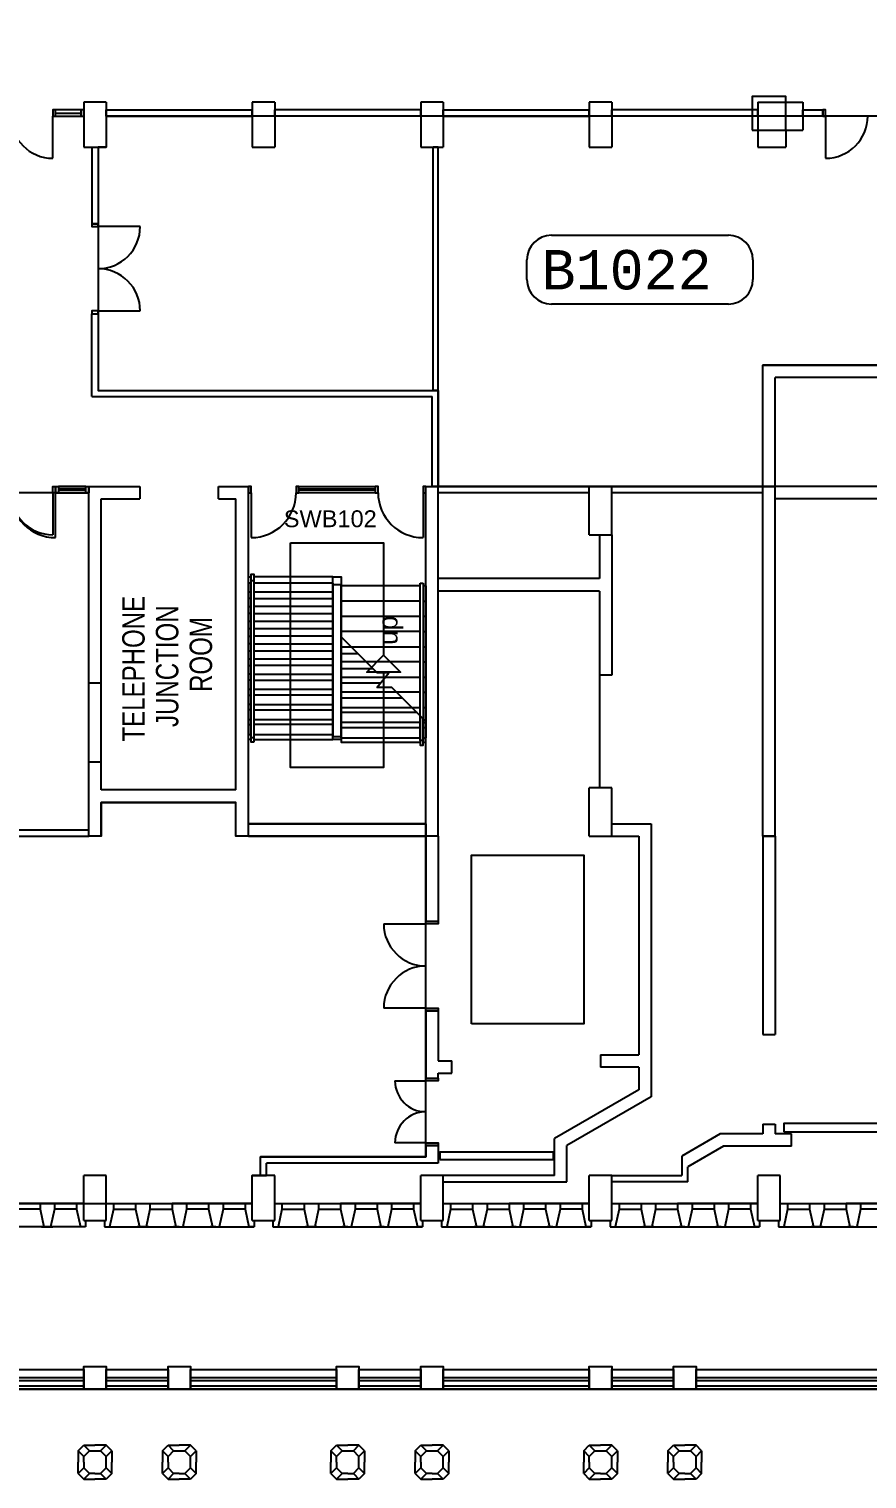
# Model space of a CAD drawing. Header units: millimetres. Extents: x -12337 to 132498, y -9485 to 82319.
# Drawn here: x 48553 to 63472, y 869 to 26669 of the extents above; entities that cross this region are included whole.
import ezdxf

# ---------------------------------------------------------------- set-up
doc = ezdxf.new("R2010")
doc.units = ezdxf.units.MM
for name, color, linetype in [('Basement 1 - Doors Windows and Openings', 7, 'Continuous'), ('Basement 1 - General', 7, 'Continuous'), ('Basement 1 - Spaces and Zones', 7, 'Continuous'), ('Basement 1 - Stairs', 7, 'Continuous'), ('Basement 1 - Structural Members', 7, 'Continuous'), ('Basement 1 - Walls', 7, 'Continuous'), ('Basement 2 - Doors Windows and Openings', 7, 'Continuous'), ('Basement 2 - General', 7, 'Continuous'), ('Basement 2 - Spaces and Zones', 7, 'Continuous'), ('Basement 2 - Stairs', 7, 'Continuous'), ('Basement 2 - Structural Members', 7, 'Continuous')]:
    doc.layers.add(name, color=color, linetype=linetype)
doc.styles.add('arial', font='arial.ttf')
doc.styles.add('monotxt', font='monotxt.shx')
doc.styles.add('Text_Style_2', font='Freehand', dxfattribs={"width": 0.8})

msp = doc.modelspace()

# ---------------------------------------------------------------- linework, layer by layer
at = {"layer": 'Basement 1 - Doors Windows and Openings', "color": 1, "linetype": 'Continuous', "lineweight": -3}
for p, q in [((48978, 24369, 2700), (48978, 25119, 2700)), ((49028, 25174, 2700), (49478, 25174, 2700)), ((49478, 25229, 2700), (49478, 25119, 2700)), ((62734, 25119, 2700), (62734, 24369, 2700)), ((50533, 23154, 2700), (49783, 23154, 2700)), ((49783, 21654, 2700), (50533, 21654, 2700)), ((48978, 18419, 2700), (48978, 17669, 2700)), ((54868, 10747, 2700), (55618, 10747, 2700)), ((55618, 9247, 2700), (54868, 9247, 2700)), ((55068, 7953, 2700), (55618, 7953, 2700)), ((55618, 6853, 2700), (55068, 6853, 2700))]:
    msp.add_line(p, q, dxfattribs=at)
at = {"layer": 'Basement 1 - Doors Windows and Openings', "color": 1, "linetype": 'Continuous'}
for p, q in [((49528, 5769, 2700), (48228, 5769, 2700)), ((48750, 5769, 2700), (48750, 5669, 2700)), ((49007, 5769, 2700), (48750, 5769, 2700)), ((49007, 5769, 2700), (49007, 5669, 2700)), ((49400, 5769, 2700), (49400, 5669, 2700)), ((49528, 5769, 2700), (49400, 5769, 2700)), ((49928, 5769, 2700), (50057, 5769, 2700)), ((49928, 5769, 2700), (51228, 5769, 2700)), ((50057, 5769, 2700), (50057, 5669, 2700)), ((50450, 5769, 2700), (50450, 5669, 2700)), ((50450, 5769, 2700), (50707, 5769, 2700)), ((50707, 5769, 2700), (50707, 5669, 2700)), ((51100, 5769, 2700), (51100, 5669, 2700)), ((51100, 5769, 2700), (51357, 5769, 2700)), ((51100, 5769, 2700), (51100, 5669, 2700)), ((51357, 5769, 2700), (51100, 5769, 2700)), ((51228, 5769, 2700), (52528, 5769, 2700)), ((52528, 5769, 2700), (51228, 5769, 2700)), ((51357, 5769, 2700), (51357, 5669, 2700)), ((51357, 5769, 2700), (51357, 5669, 2700)), ((52007, 5769, 2700), (51750, 5769, 2700)), ((51750, 5769, 2700), (51750, 5669, 2700)), ((52007, 5769, 2700), (52007, 5669, 2700)), ((52528, 5769, 2700), (52400, 5769, 2700)), ((52400, 5769, 2700), (52400, 5669, 2700)), ((52928, 5769, 2700), (54228, 5769, 2700)), ((52928, 5769, 2700), (53057, 5769, 2700)), ((53057, 5769, 2700), (53057, 5669, 2700)), ((53450, 5769, 2700), (53707, 5769, 2700)), ((53450, 5769, 2700), (53450, 5669, 2700)), ((53707, 5769, 2700), (53707, 5669, 2700)), ((54100, 5769, 2700), (54100, 5669, 2700)), ((54357, 5769, 2700), (54100, 5769, 2700)), ((54100, 5769, 2700), (54100, 5669, 2700)), ((54100, 5769, 2700), (54357, 5769, 2700)), ((54228, 5769, 2700), (55528, 5769, 2700)), ((55528, 5769, 2700), (54228, 5769, 2700)), ((54357, 5769, 2700), (54357, 5669, 2700)), ((54357, 5769, 2700), (54357, 5669, 2700)), ((55007, 5769, 2700), (54750, 5769, 2700)), ((54750, 5769, 2700), (54750, 5669, 2700)), ((55007, 5769, 2700), (55007, 5669, 2700)), ((55400, 5769, 2700), (55400, 5669, 2700)), ((55528, 5769, 2700), (55400, 5769, 2700)), ((55928, 5769, 2700), (57228, 5769, 2700)), ((55928, 5769, 2700), (56057, 5769, 2700)), ((56057, 5769, 2700), (56057, 5669, 2700)), ((56450, 5769, 2700), (56450, 5669, 2700)), ((56450, 5769, 2700), (56707, 5769, 2700)), ((56707, 5769, 2700), (56707, 5669, 2700)), ((57100, 5769, 2700), (57100, 5669, 2700)), ((57357, 5769, 2700), (57100, 5769, 2700)), ((57100, 5769, 2700), (57100, 5669, 2700)), ((57100, 5769, 2700), (57357, 5769, 2700)), ((57228, 5769, 2700), (58528, 5769, 2700)), ((58528, 5769, 2700), (57228, 5769, 2700)), ((57357, 5769, 2700), (57357, 5669, 2700)), ((57357, 5769, 2700), (57357, 5669, 2700)), ((57750, 5769, 2700), (57750, 5669, 2700)), ((58007, 5769, 2700), (57750, 5769, 2700)), ((58007, 5769, 2700), (58007, 5669, 2700)), ((58528, 5769, 2700), (58400, 5769, 2700)), ((58400, 5769, 2700), (58400, 5669, 2700)), ((58928, 5769, 2700), (60228, 5769, 2700)), ((58928, 5769, 2700), (59057, 5769, 2700)), ((59057, 5769, 2700), (59057, 5669, 2700)), ((59450, 5769, 2700), (59450, 5669, 2700)), ((59450, 5769, 2700), (59707, 5769, 2700)), ((59707, 5769, 2700), (59707, 5669, 2700)), ((60100, 5769, 2700), (60357, 5769, 2700)), ((60100, 5769, 2700), (60100, 5669, 2700)), ((60100, 5769, 2700), (60100, 5669, 2700)), ((60357, 5769, 2700), (60100, 5769, 2700)), ((60228, 5769, 2700), (61528, 5769, 2700)), ((61528, 5769, 2700), (60228, 5769, 2700)), ((60357, 5769, 2700), (60357, 5669, 2700)), ((60357, 5769, 2700), (60357, 5669, 2700)), ((60750, 5769, 2700), (60750, 5669, 2700)), ((61007, 5769, 2700), (60750, 5769, 2700)), ((61007, 5769, 2700), (61007, 5669, 2700)), ((61528, 5769, 2700), (61400, 5769, 2700)), ((61400, 5769, 2700), (61400, 5669, 2700)), ((61928, 5769, 2700), (63228, 5769, 2700)), ((61928, 5769, 2700), (62057, 5769, 2700)), ((62057, 5769, 2700), (62057, 5669, 2700)), ((62450, 5769, 2700), (62450, 5669, 2700)), ((62450, 5769, 2700), (62707, 5769, 2700)), ((62707, 5769, 2700), (62707, 5669, 2700)), ((63100, 5769, 2700), (63100, 5669, 2700)), ((63100, 5769, 2700), (63357, 5769, 2700)), ((63100, 5769, 2700), (63100, 5669, 2700)), ((63357, 5769, 2700), (63100, 5769, 2700)), ((64528, 5769, 2700), (63228, 5769, 2700)), ((63228, 5769, 2700), (64528, 5769, 2700)), ((63357, 5769, 2700), (63357, 5669, 2700)), ((63357, 5769, 2700), (63357, 5669, 2700)), ((48750, 5669, 2700), (48357, 5669, 2700)), ((48750, 5669, 2700), (48818, 5359, 2700)), ((49007, 5669, 2700), (48939, 5359, 2700)), ((49400, 5669, 2700), (49007, 5669, 2700)), ((49400, 5669, 2700), (49468, 5359, 2700)), ((49560, 5469, 2700), (49560, 5359, 2700)), ((49897, 5469, 2700), (49897, 5359, 2700)), ((50057, 5669, 2700), (49989, 5359, 2700)), ((50057, 5669, 2700), (50450, 5669, 2700)), ((50450, 5669, 2700), (50518, 5359, 2700)), ((50707, 5669, 2700), (50639, 5359, 2700)), ((50707, 5669, 2700), (51100, 5669, 2700)), ((51100, 5669, 2700), (51168, 5359, 2700)), ((51100, 5669, 2700), (51168, 5359, 2700)), ((51357, 5669, 2700), (51289, 5359, 2700)), ((51357, 5669, 2700), (51289, 5359, 2700)), ((51750, 5669, 2700), (51357, 5669, 2700)), ((51750, 5669, 2700), (51818, 5359, 2700)), ((52007, 5669, 2700), (51939, 5359, 2700)), ((52400, 5669, 2700), (52007, 5669, 2700)), ((52400, 5669, 2700), (52468, 5359, 2700)), ((52560, 5469, 2700), (52560, 5359, 2700)), ((52897, 5469, 2700), (52897, 5359, 2700)), ((53057, 5669, 2700), (52989, 5359, 2700)), ((53057, 5669, 2700), (53450, 5669, 2700)), ((53450, 5669, 2700), (53518, 5359, 2700)), ((53707, 5669, 2700), (53639, 5359, 2700)), ((53707, 5669, 2700), (54100, 5669, 2700)), ((54100, 5669, 2700), (54168, 5359, 2700)), ((54100, 5669, 2700), (54168, 5359, 2700)), ((54357, 5669, 2700), (54289, 5359, 2700)), ((54357, 5669, 2700), (54289, 5359, 2700)), ((54750, 5669, 2700), (54357, 5669, 2700)), ((54750, 5669, 2700), (54818, 5359, 2700)), ((55007, 5669, 2700), (54939, 5359, 2700)), ((55400, 5669, 2700), (55007, 5669, 2700)), ((55400, 5669, 2700), (55468, 5359, 2700)), ((55560, 5469, 2700), (55560, 5359, 2700)), ((55897, 5469, 2700), (55897, 5359, 2700)), ((56057, 5669, 2700), (55989, 5359, 2700)), ((56057, 5669, 2700), (56450, 5669, 2700)), ((56450, 5669, 2700), (56518, 5359, 2700)), ((56707, 5669, 2700), (56639, 5359, 2700)), ((56707, 5669, 2700), (57100, 5669, 2700)), ((57100, 5669, 2700), (57168, 5359, 2700)), ((57100, 5669, 2700), (57168, 5359, 2700)), ((57357, 5669, 2700), (57289, 5359, 2700)), ((57357, 5669, 2700), (57289, 5359, 2700)), ((57750, 5669, 2700), (57357, 5669, 2700)), ((57750, 5669, 2700), (57818, 5359, 2700)), ((58007, 5669, 2700), (57939, 5359, 2700)), ((58400, 5669, 2700), (58007, 5669, 2700)), ((58400, 5669, 2700), (58468, 5359, 2700)), ((58560, 5469, 2700), (58560, 5359, 2700)), ((58897, 5469, 2700), (58897, 5359, 2700)), ((59057, 5669, 2700), (58989, 5359, 2700)), ((59057, 5669, 2700), (59450, 5669, 2700)), ((59450, 5669, 2700), (59518, 5359, 2700)), ((59707, 5669, 2700), (59639, 5359, 2700)), ((59707, 5669, 2700), (60100, 5669, 2700)), ((60100, 5669, 2700), (60168, 5359, 2700)), ((60100, 5669, 2700), (60168, 5359, 2700)), ((60357, 5669, 2700), (60289, 5359, 2700)), ((60357, 5669, 2700), (60289, 5359, 2700)), ((60750, 5669, 2700), (60357, 5669, 2700)), ((60750, 5669, 2700), (60818, 5359, 2700)), ((61007, 5669, 2700), (60939, 5359, 2700)), ((61400, 5669, 2700), (61007, 5669, 2700)), ((61400, 5669, 2700), (61468, 5359, 2700)), ((61560, 5469, 2700), (61560, 5359, 2700)), ((61897, 5469, 2700), (61897, 5359, 2700)), ((62057, 5669, 2700), (61989, 5359, 2700)), ((62057, 5669, 2700), (62450, 5669, 2700)), ((62450, 5669, 2700), (62518, 5359, 2700)), ((62707, 5669, 2700), (62639, 5359, 2700)), ((62707, 5669, 2700), (63100, 5669, 2700)), ((63100, 5669, 2700), (63168, 5359, 2700)), ((63100, 5669, 2700), (63168, 5359, 2700)), ((63357, 5669, 2700), (63289, 5359, 2700)), ((63357, 5669, 2700), (63289, 5359, 2700)), ((63750, 5669, 2700), (63357, 5669, 2700)), ((49468, 5359, 2700), (46897, 5359, 2700)), ((48778, 5359, 2700), (48978, 5359, 2700)), ((48878, 5359, 2700), (48778, 5359, 2700)), ((49560, 5359, 2700), (49460, 5359, 2700)), ((49897, 5359, 2700), (49997, 5359, 2700)), ((49989, 5359, 2700), (52560, 5359, 2700)), ((50678, 5359, 2700), (50478, 5359, 2700)), ((50578, 5359, 2700), (50678, 5359, 2700)), ((51228, 5359, 2700), (51128, 5359, 2700)), ((51228, 5359, 2700), (51128, 5359, 2700)), ((51228, 5359, 2700), (51328, 5359, 2700)), ((51228, 5359, 2700), (51328, 5359, 2700)), ((51878, 5359, 2700), (51778, 5359, 2700)), ((51778, 5359, 2700), (51978, 5359, 2700)), ((52560, 5359, 2700), (52460, 5359, 2700)), ((52897, 5359, 2700), (52997, 5359, 2700)), ((52989, 5359, 2700), (55560, 5359, 2700)), ((53678, 5359, 2700), (53478, 5359, 2700)), ((53578, 5359, 2700), (53678, 5359, 2700)), ((54228, 5359, 2700), (54128, 5359, 2700)), ((54228, 5359, 2700), (54128, 5359, 2700)), ((54228, 5359, 2700), (54328, 5359, 2700)), ((54228, 5359, 2700), (54328, 5359, 2700)), ((54878, 5359, 2700), (54778, 5359, 2700)), ((54778, 5359, 2700), (54978, 5359, 2700)), ((55560, 5359, 2700), (55460, 5359, 2700)), ((55897, 5359, 2700), (55997, 5359, 2700)), ((55989, 5359, 2700), (58560, 5359, 2700)), ((56678, 5359, 2700), (56478, 5359, 2700)), ((56578, 5359, 2700), (56678, 5359, 2700)), ((57228, 5359, 2700), (57128, 5359, 2700)), ((57228, 5359, 2700), (57128, 5359, 2700)), ((57228, 5359, 2700), (57328, 5359, 2700)), ((57228, 5359, 2700), (57328, 5359, 2700)), ((57778, 5359, 2700), (57978, 5359, 2700)), ((57878, 5359, 2700), (57778, 5359, 2700)), ((58560, 5359, 2700), (58460, 5359, 2700)), ((58897, 5359, 2700), (58997, 5359, 2700)), ((58989, 5359, 2700), (61560, 5359, 2700)), ((59678, 5359, 2700), (59478, 5359, 2700)), ((59578, 5359, 2700), (59678, 5359, 2700)), ((60228, 5359, 2700), (60128, 5359, 2700)), ((60228, 5359, 2700), (60128, 5359, 2700)), ((60228, 5359, 2700), (60328, 5359, 2700)), ((60228, 5359, 2700), (60328, 5359, 2700)), ((60878, 5359, 2700), (60778, 5359, 2700)), ((60778, 5359, 2700), (60978, 5359, 2700)), ((61560, 5359, 2700), (61460, 5359, 2700)), ((61897, 5359, 2700), (61997, 5359, 2700)), ((61989, 5359, 2700), (64560, 5359, 2700)), ((62678, 5359, 2700), (62478, 5359, 2700)), ((62578, 5359, 2700), (62678, 5359, 2700)), ((63228, 5359, 2700), (63128, 5359, 2700)), ((63228, 5359, 2700), (63128, 5359, 2700)), ((63228, 5359, 2700), (63328, 5359, 2700)), ((63228, 5359, 2700), (63328, 5359, 2700))]:
    msp.add_line(p, q, dxfattribs=at)
at = {"layer": 'Basement 1 - Doors Windows and Openings', "color": 1, "linetype": 'Continuous', "lineweight": -3, "elevation": 2700}
for points in [[(49028, 25119), (49028, 25229), (48978, 25229), (48978, 25119), (49028, 25119)], [(49028, 25119), (49528, 25119), (49528, 25229), (49028, 25229)], [(62734, 25119), (62734, 25229), (62684, 25229), (62684, 25119), (62734, 25119)], [(49783, 23204), (49673, 23204), (49673, 23154), (49783, 23154), (49783, 23204)], [(49783, 21654), (49673, 21654), (49673, 21604), (49783, 21604), (49783, 21654)], [(48978, 18419), (48978, 18529), (49028, 18529), (49028, 18419), (48978, 18419)], [(55618, 10797), (55838, 10797), (55838, 10747), (55618, 10747), (55618, 10797)], [(55618, 9247), (55838, 9247), (55838, 9197), (55618, 9197), (55618, 9247)], [(55618, 7953), (55618, 8003), (55838, 8003), (55838, 7953), (55618, 7953)], [(55618, 6803), (55618, 6853), (55838, 6853), (55838, 6803), (55618, 6803)]]:
    msp.add_lwpolyline(points, dxfattribs=at)
at = {"layer": 'Basement 1 - Doors Windows and Openings', "color": 1, "linetype": 'Continuous', "lineweight": -3}
for centre, radius, start, end in [((48978, 25119, 2700), 750, 180, 270), ((62734, 25119, 2700), 750, 270, 0), ((49783, 23154, 2700), 750, 270, 0), ((49783, 21654, 2700), 750, 0, 90), ((48978, 18419, 2700), 750, 180, 270), ((55618, 10747, 2700), 750, 180, 270), ((55618, 9247, 2700), 750, 90, 180), ((55618, 7953, 2700), 550, 180, 270), ((55618, 6853, 2700), 550, 90, 180)]:
    msp.add_arc(centre, radius, start, end, dxfattribs=at)
at = {"layer": 'Basement 1 - General', "color": 8, "linetype": 'Continuous'}
for p, q in [((57853, 22999, 2700), (61003, 22999, 2700)), ((57416, 22211, 2700), (57416, 22561, 2700)), ((61441, 22561, 2700), (61441, 22211, 2700)), ((61003, 21774, 2700), (57853, 21774, 2700))]:
    msp.add_line(p, q, dxfattribs=at)
for centre, start, end in [((57853, 22561, 2700), 90, 180), ((61003, 22561, 2700), 0, 90), ((57853, 22211, 2700), 180, 270), ((61003, 22211, 2700), 270, 0)]:
    msp.add_arc(centre, 437, start, end, dxfattribs=at)
at = {"layer": 'Basement 1 - Spaces and Zones', "color": 10, "linetype": 'Continuous', "elevation": 2700}
msp.add_lwpolyline([(64528, 20689), (64528, 25119), (49928, 25119), (49928, 24569), (49783, 24569), (49783, 20239), (55838, 20239), (55838, 18529), (61618, 18529), (61618, 20689), (64528, 20689)], close=True, dxfattribs=at)
msp.add_lwpolyline([(43928, 5769), (52528, 5769), (52528, 6269), (52673, 6269), (52673, 6599), (55618, 6599), (55618, 12309), (52238, 12309), (52238, 12909), (49838, 12909), (49838, 12309), (49618, 12309), (49618, 18419), (46838, 18419)], dxfattribs=at)
at = {"layer": 'Basement 1 - Stairs', "color": 7, "linetype": 'Continuous'}
for p, q in [((52458, 16809, 2700), (52458, 14109, 2700)), ((52508, 16809, 2700), (52458, 16809, 2700)), ((53963, 16809, 2700), (52558, 16809, 2700)), ((53963, 16809, 2700), (53963, 14075, 2700)), ((53963, 16784, 2700), (54113, 16784, 2700)), ((54113, 14059, 2700), (54113, 16784, 2700)), ((55518, 14009, 2700), (55518, 16809, 2700)), ((55518, 16809, 2700), (55568, 16809, 2700)), ((55568, 16809, 2700), (55568, 14009, 2700)), ((52508, 16539, 2700), (52458, 16539, 2700)), ((52558, 16539, 2700), (53963, 16539, 2700)), ((55518, 16759, 2700), (54113, 16759, 2700)), ((55618, 16759, 2700), (55568, 16759, 2700)), ((55618, 16759, 2700), (55618, 14059, 2700)), ((52508, 16269, 2700), (52458, 16269, 2700)), ((52558, 16269, 2700), (53963, 16269, 2700)), ((55518, 16489, 2700), (54113, 16489, 2700)), ((55568, 16489, 2700), (55618, 16489, 2700)), ((52508, 15999, 2700), (52458, 15999, 2700)), ((53963, 15999, 2700), (52558, 15999, 2700)), ((54113, 16219, 2700), (55518, 16219, 2700)), ((55568, 16219, 2700), (55618, 16219, 2700)), ((55518, 15949, 2700), (54113, 15949, 2700)), ((55568, 15949, 2700), (55618, 15949, 2700)), ((52508, 15729, 2700), (52458, 15729, 2700)), ((52558, 15729, 2700), (53963, 15729, 2700)), ((54113, 15679, 2700), (55518, 15679, 2700)), ((55568, 15679, 2700), (55618, 15679, 2700)), ((52508, 15459, 2700), (52458, 15459, 2700)), ((53963, 15459, 2700), (52558, 15459, 2700)), ((55518, 15409, 2700), (54113, 15409, 2700)), ((55568, 15409, 2700), (55618, 15409, 2700)), ((52508, 15189, 2700), (52458, 15189, 2700)), ((52558, 15189, 2700), (53963, 15189, 2700)), ((54113, 15139, 2700), (55518, 15139, 2700)), ((55568, 15139, 2700), (55618, 15139, 2700)), ((52508, 14919, 2700), (52458, 14919, 2700)), ((53963, 14919, 2700), (52558, 14919, 2700)), ((55518, 14869, 2700), (54113, 14869, 2700)), ((55568, 14869, 2700), (55618, 14869, 2700)), ((52508, 14649, 2700), (52458, 14649, 2700)), ((52558, 14649, 2700), (53963, 14649, 2700)), ((54113, 14599, 2700), (55518, 14599, 2700)), ((55568, 14599, 2700), (55618, 14599, 2700)), ((52508, 14379, 2700), (52458, 14379, 2700)), ((53963, 14379, 2700), (52558, 14379, 2700)), ((55518, 14329, 2700), (54113, 14329, 2700)), ((55568, 14329, 2700), (55618, 14329, 2700)), ((52508, 14109, 2700), (52458, 14109, 2700)), ((53963, 14109, 2700), (52558, 14109, 2700)), ((54113, 14075, 2700), (53963, 14075, 2700)), ((54113, 14059, 2700), (55518, 14059, 2700)), ((55568, 14009, 2700), (55518, 14009, 2700)), ((55568, 14059, 2700), (55618, 14059, 2700))]:
    msp.add_line(p, q, dxfattribs=at)
at = {"layer": 'Basement 1 - Stairs', "color": 7, "linetype": 'Continuous', "elevation": 2700}
for points in [[(54866, 15228), (54866, 13528), (53211, 13528), (53211, 17529)], [(53211, 17529), (54866, 17529), (54866, 15528)], [(52508, 16859), (52558, 16859), (52558, 14059), (52508, 14059), (52508, 16859)], [(54866, 15528), (55166, 15228), (54566, 15228), (54866, 15528)]]:
    msp.add_lwpolyline(points, dxfattribs=at)
at = {"layer": 'Basement 1 - Structural Members', "color": 4, "linetype": 'Continuous'}
for p, q in [((49928, 25369, 2700), (49528, 25369, 2700)), ((49528, 25369, 2700), (49528, 24569, 2700)), ((49928, 25369, 2700), (49928, 24569, 2700)), ((52928, 25369, 2700), (52528, 25369, 2700)), ((52528, 25369, 2700), (52528, 24569, 2700)), ((52928, 25369, 2700), (52928, 24569, 2700)), ((55528, 25369, 2700), (55528, 24569, 2700)), ((55928, 25369, 2700), (55528, 25369, 2700)), ((55928, 25369, 2700), (55928, 24569, 2700)), ((58928, 25369, 2700), (58528, 25369, 2700)), ((58528, 25369, 2700), (58528, 24569, 2700)), ((58928, 25369, 2700), (58928, 24569, 2700)), ((61528, 25369, 2700), (62328, 25369, 2700)), ((61528, 25369, 2700), (61528, 24569, 2700)), ((62328, 25369, 2700), (62328, 24869, 2700)), ((62028, 24869, 2700), (62028, 24569, 2700)), ((62028, 24869, 2700), (62328, 24869, 2700)), ((49528, 24569, 2700), (49928, 24569, 2700)), ((52528, 24569, 2700), (52928, 24569, 2700)), ((55528, 24569, 2700), (55928, 24569, 2700)), ((58528, 24569, 2700), (58928, 24569, 2700)), ((61528, 24569, 2700), (62028, 24569, 2700)), ((49618, 18529, 2700), (50528, 18529, 2700)), ((49618, 15029, 2700), (49618, 18529, 2700)), ((50528, 18529, 2700), (50528, 18309, 2700)), ((51928, 18529, 2700), (52458, 18529, 2700)), ((51928, 18309, 2700), (51928, 18529, 2700)), ((52458, 12309, 2700), (52458, 18529, 2700)), ((55618, 12309, 2700), (55618, 18529, 2700)), ((55618, 18529, 2700), (55838, 18529, 2700)), ((55838, 12309, 2700), (55838, 18529, 2700)), ((58528, 17669, 2700), (58528, 18529, 2700)), ((58928, 18529, 2700), (58528, 18529, 2700)), ((58928, 17669, 2700), (58928, 18529, 2700)), ((61618, 18529, 2700), (61838, 18529, 2700)), ((61618, 12309, 2700), (61618, 18529, 2700)), ((61838, 12309, 2700), (61838, 18529, 2700)), ((49838, 18309, 2700), (50528, 18309, 2700)), ((49838, 15029, 2700), (49838, 18309, 2700)), ((51928, 18309, 2700), (52238, 18309, 2700)), ((52238, 13129, 2700), (52238, 18309, 2700)), ((58528, 17669, 2700), (58928, 17669, 2700)), ((49838, 15029, 2700), (49618, 15029, 2700)), ((49618, 12309, 2700), (49618, 13629, 2700)), ((49618, 13629, 2700), (49838, 13629, 2700)), ((49838, 13129, 2700), (49838, 13629, 2700)), ((58528, 12309, 2700), (58528, 13169, 2700)), ((58928, 13169, 2700), (58528, 13169, 2700)), ((58928, 12309, 2700), (58928, 13169, 2700)), ((52238, 13129, 2700), (49838, 13129, 2700)), ((49838, 12909, 2700), (52238, 12909, 2700)), ((49838, 12309, 2700), (49838, 12909, 2700)), ((52238, 12309, 2700), (52238, 12909, 2700)), ((49838, 12309, 2700), (49618, 12309, 2700)), ((52458, 12309, 2700), (52238, 12309, 2700)), ((55838, 12309, 2700), (55618, 12309, 2700)), ((58528, 12309, 2700), (58928, 12309, 2700)), ((61838, 12309, 2700), (61618, 12309, 2700)), ((49928, 6269, 2700), (49528, 6269, 2700)), ((49528, 5469, 2700), (49528, 6269, 2700)), ((49928, 5469, 2700), (49928, 6269, 2700)), ((52528, 5469, 2700), (52528, 6269, 2700)), ((52928, 6269, 2700), (52528, 6269, 2700)), ((52928, 5469, 2700), (52928, 6269, 2700)), ((55528, 5469, 2700), (55528, 6269, 2700)), ((55928, 6269, 2700), (55528, 6269, 2700)), ((55928, 5469, 2700), (55928, 6269, 2700)), ((58528, 5469, 2700), (58528, 6269, 2700)), ((58928, 6269, 2700), (58528, 6269, 2700)), ((58928, 5469, 2700), (58928, 6269, 2700)), ((61928, 6269, 2700), (61528, 6269, 2700)), ((61528, 5469, 2700), (61528, 6269, 2700)), ((61928, 5469, 2700), (61928, 6269, 2700)), ((49528, 5469, 2700), (49928, 5469, 2700)), ((52528, 5469, 2700), (52928, 5469, 2700)), ((55528, 5469, 2700), (55928, 5469, 2700)), ((58528, 5469, 2700), (58928, 5469, 2700)), ((61528, 5469, 2700), (61928, 5469, 2700)), ((49428, 1369, 2700), (49528, 1469, 2700)), ((49428, 1369, 2700), (49428, 1169, 2700)), ((49528, 1269, 2700), (49428, 1369, 2700)), ((49528, 1469, 2700), (49728, 1469, 2700)), ((49628, 1369, 2700), (49528, 1469, 2700)), ((49628, 1369, 2700), (49528, 1269, 2700)), ((49628, 1369, 2700), (49728, 1369, 2700)), ((49928, 1469, 2700), (49728, 1469, 2700)), ((49728, 1369, 2700), (49828, 1369, 2700)), ((49828, 1369, 2700), (49928, 1469, 2700)), ((49928, 1269, 2700), (49828, 1369, 2700)), ((50028, 1369, 2700), (49928, 1469, 2700)), ((49928, 1269, 2700), (50028, 1369, 2700)), ((50028, 1369, 2700), (50028, 1169, 2700)), ((50928, 1369, 2700), (51028, 1469, 2700)), ((51028, 1269, 2700), (50928, 1369, 2700)), ((50928, 1369, 2700), (50928, 1169, 2700)), ((51028, 1469, 2700), (51228, 1469, 2700)), ((51128, 1369, 2700), (51028, 1469, 2700)), ((51128, 1369, 2700), (51028, 1269, 2700)), ((51128, 1369, 2700), (51228, 1369, 2700)), ((51428, 1469, 2700), (51228, 1469, 2700)), ((51228, 1369, 2700), (51328, 1369, 2700)), ((51328, 1369, 2700), (51428, 1469, 2700)), ((51428, 1269, 2700), (51328, 1369, 2700)), ((51528, 1369, 2700), (51428, 1469, 2700)), ((51428, 1269, 2700), (51528, 1369, 2700)), ((51528, 1369, 2700), (51528, 1169, 2700)), ((53928, 1369, 2700), (54028, 1469, 2700)), ((53928, 1369, 2700), (53928, 1169, 2700)), ((54028, 1269, 2700), (53928, 1369, 2700)), ((54028, 1469, 2700), (54228, 1469, 2700)), ((54128, 1369, 2700), (54028, 1469, 2700)), ((54128, 1369, 2700), (54028, 1269, 2700)), ((54128, 1369, 2700), (54228, 1369, 2700)), ((54428, 1469, 2700), (54228, 1469, 2700)), ((54228, 1369, 2700), (54328, 1369, 2700)), ((54328, 1369, 2700), (54428, 1469, 2700)), ((54428, 1269, 2700), (54328, 1369, 2700)), ((54528, 1369, 2700), (54428, 1469, 2700)), ((54428, 1269, 2700), (54528, 1369, 2700)), ((54528, 1369, 2700), (54528, 1169, 2700)), ((55428, 1369, 2700), (55528, 1469, 2700)), ((55428, 1369, 2700), (55428, 1169, 2700)), ((55528, 1269, 2700), (55428, 1369, 2700)), ((55628, 1369, 2700), (55528, 1469, 2700)), ((55528, 1469, 2700), (55728, 1469, 2700)), ((55628, 1369, 2700), (55528, 1269, 2700)), ((55628, 1369, 2700), (55728, 1369, 2700)), ((55928, 1469, 2700), (55728, 1469, 2700)), ((55728, 1369, 2700), (55828, 1369, 2700)), ((55828, 1369, 2700), (55928, 1469, 2700)), ((55928, 1269, 2700), (55828, 1369, 2700)), ((56028, 1369, 2700), (55928, 1469, 2700)), ((55928, 1269, 2700), (56028, 1369, 2700)), ((56028, 1369, 2700), (56028, 1169, 2700)), ((58428, 1369, 2700), (58528, 1469, 2700)), ((58428, 1369, 2700), (58428, 1169, 2700)), ((58528, 1269, 2700), (58428, 1369, 2700)), ((58628, 1369, 2700), (58528, 1469, 2700)), ((58528, 1469, 2700), (58728, 1469, 2700)), ((58628, 1369, 2700), (58528, 1269, 2700)), ((58628, 1369, 2700), (58728, 1369, 2700)), ((58928, 1469, 2700), (58728, 1469, 2700)), ((58728, 1369, 2700), (58828, 1369, 2700)), ((58828, 1369, 2700), (58928, 1469, 2700)), ((58928, 1269, 2700), (58828, 1369, 2700)), ((59028, 1369, 2700), (58928, 1469, 2700)), ((58928, 1269, 2700), (59028, 1369, 2700)), ((59028, 1369, 2700), (59028, 1169, 2700)), ((59928, 1369, 2700), (60028, 1469, 2700)), ((59928, 1369, 2700), (59928, 1169, 2700)), ((60028, 1269, 2700), (59928, 1369, 2700)), ((60128, 1369, 2700), (60028, 1469, 2700)), ((60028, 1469, 2700), (60228, 1469, 2700)), ((60128, 1369, 2700), (60028, 1269, 2700)), ((60128, 1369, 2700), (60228, 1369, 2700)), ((60428, 1469, 2700), (60228, 1469, 2700)), ((60228, 1369, 2700), (60328, 1369, 2700)), ((60328, 1369, 2700), (60428, 1469, 2700)), ((60428, 1269, 2700), (60328, 1369, 2700)), ((60528, 1369, 2700), (60428, 1469, 2700)), ((60428, 1269, 2700), (60528, 1369, 2700)), ((60528, 1369, 2700), (60528, 1169, 2700)), ((49428, 969, 2700), (49428, 1169, 2700)), ((49528, 1069, 2700), (49428, 969, 2700)), ((49528, 1169, 2700), (49528, 1269, 2700)), ((49528, 1169, 2700), (49528, 1069, 2700)), ((49528, 1069, 2700), (49628, 969, 2700)), ((49828, 969, 2700), (49928, 1069, 2700)), ((49928, 1169, 2700), (49928, 1269, 2700)), ((49928, 1069, 2700), (49928, 1169, 2700)), ((49928, 1069, 2700), (50028, 969, 2700)), ((50028, 969, 2700), (50028, 1169, 2700)), ((50928, 969, 2700), (50928, 1169, 2700)), ((51028, 1069, 2700), (50928, 969, 2700)), ((51028, 1169, 2700), (51028, 1269, 2700)), ((51028, 1169, 2700), (51028, 1069, 2700)), ((51028, 1069, 2700), (51128, 969, 2700)), ((51328, 969, 2700), (51428, 1069, 2700)), ((51428, 1169, 2700), (51428, 1269, 2700)), ((51428, 1069, 2700), (51428, 1169, 2700)), ((51428, 1069, 2700), (51528, 969, 2700)), ((51528, 969, 2700), (51528, 1169, 2700)), ((53928, 969, 2700), (53928, 1169, 2700)), ((54028, 1069, 2700), (53928, 969, 2700)), ((54028, 1169, 2700), (54028, 1269, 2700)), ((54028, 1169, 2700), (54028, 1069, 2700)), ((54028, 1069, 2700), (54128, 969, 2700)), ((54328, 969, 2700), (54428, 1069, 2700)), ((54428, 1169, 2700), (54428, 1269, 2700)), ((54428, 1069, 2700), (54428, 1169, 2700)), ((54428, 1069, 2700), (54528, 969, 2700)), ((54528, 969, 2700), (54528, 1169, 2700)), ((55428, 969, 2700), (55428, 1169, 2700)), ((55528, 1069, 2700), (55428, 969, 2700)), ((55528, 1169, 2700), (55528, 1269, 2700)), ((55528, 1169, 2700), (55528, 1069, 2700)), ((55528, 1069, 2700), (55628, 969, 2700)), ((55828, 969, 2700), (55928, 1069, 2700)), ((55928, 1169, 2700), (55928, 1269, 2700)), ((55928, 1069, 2700), (55928, 1169, 2700)), ((55928, 1069, 2700), (56028, 969, 2700)), ((56028, 969, 2700), (56028, 1169, 2700)), ((58428, 969, 2700), (58428, 1169, 2700)), ((58528, 1069, 2700), (58428, 969, 2700)), ((58528, 1169, 2700), (58528, 1269, 2700)), ((58528, 1169, 2700), (58528, 1069, 2700)), ((58528, 1069, 2700), (58628, 969, 2700)), ((58828, 969, 2700), (58928, 1069, 2700)), ((58928, 1169, 2700), (58928, 1269, 2700)), ((58928, 1069, 2700), (58928, 1169, 2700)), ((58928, 1069, 2700), (59028, 969, 2700)), ((59028, 969, 2700), (59028, 1169, 2700)), ((59928, 969, 2700), (59928, 1169, 2700)), ((60028, 1069, 2700), (59928, 969, 2700)), ((60028, 1169, 2700), (60028, 1269, 2700)), ((60028, 1169, 2700), (60028, 1069, 2700)), ((60028, 1069, 2700), (60128, 969, 2700)), ((60328, 969, 2700), (60428, 1069, 2700)), ((60428, 1169, 2700), (60428, 1269, 2700)), ((60428, 1069, 2700), (60428, 1169, 2700)), ((60428, 1069, 2700), (60528, 969, 2700)), ((60528, 969, 2700), (60528, 1169, 2700)), ((49428, 969, 2700), (49528, 869, 2700)), ((49628, 969, 2700), (49528, 869, 2700)), ((49528, 869, 2700), (49728, 869, 2700)), ((49728, 969, 2700), (49628, 969, 2700)), ((49728, 969, 2700), (49828, 969, 2700)), ((49928, 869, 2700), (49728, 869, 2700)), ((49828, 969, 2700), (49928, 869, 2700)), ((50028, 969, 2700), (49928, 869, 2700)), ((50928, 969, 2700), (51028, 869, 2700)), ((51128, 969, 2700), (51028, 869, 2700)), ((51028, 869, 2700), (51228, 869, 2700)), ((51228, 969, 2700), (51128, 969, 2700)), ((51228, 969, 2700), (51328, 969, 2700)), ((51428, 869, 2700), (51228, 869, 2700)), ((51328, 969, 2700), (51428, 869, 2700)), ((51528, 969, 2700), (51428, 869, 2700)), ((53928, 969, 2700), (54028, 869, 2700)), ((54128, 969, 2700), (54028, 869, 2700)), ((54028, 869, 2700), (54228, 869, 2700)), ((54228, 969, 2700), (54128, 969, 2700)), ((54228, 969, 2700), (54328, 969, 2700)), ((54428, 869, 2700), (54228, 869, 2700)), ((54328, 969, 2700), (54428, 869, 2700)), ((54528, 969, 2700), (54428, 869, 2700)), ((55428, 969, 2700), (55528, 869, 2700)), ((55628, 969, 2700), (55528, 869, 2700)), ((55528, 869, 2700), (55728, 869, 2700)), ((55728, 969, 2700), (55628, 969, 2700)), ((55728, 969, 2700), (55828, 969, 2700)), ((55928, 869, 2700), (55728, 869, 2700)), ((55828, 969, 2700), (55928, 869, 2700)), ((56028, 969, 2700), (55928, 869, 2700)), ((58428, 969, 2700), (58528, 869, 2700)), ((58628, 969, 2700), (58528, 869, 2700)), ((58528, 869, 2700), (58728, 869, 2700)), ((58728, 969, 2700), (58628, 969, 2700)), ((58728, 969, 2700), (58828, 969, 2700)), ((58928, 869, 2700), (58728, 869, 2700)), ((58828, 969, 2700), (58928, 869, 2700)), ((59028, 969, 2700), (58928, 869, 2700)), ((59928, 969, 2700), (60028, 869, 2700)), ((60128, 969, 2700), (60028, 869, 2700)), ((60028, 869, 2700), (60228, 869, 2700)), ((60228, 969, 2700), (60128, 969, 2700)), ((60228, 969, 2700), (60328, 969, 2700)), ((60428, 869, 2700), (60228, 869, 2700)), ((60328, 969, 2700), (60428, 869, 2700)), ((60528, 969, 2700), (60428, 869, 2700))]:
    msp.add_line(p, q, dxfattribs=at)
at = {"layer": 'Basement 1 - Walls', "color": 3, "linetype": 'Continuous'}
for p, q in [((49928, 25119), (49928, 25229)), ((49928, 25229), (52528, 25229)), ((49928, 25119), (52528, 25119)), ((52528, 25119), (52528, 25229)), ((52928, 25119), (52928, 25229)), ((55528, 25229), (52928, 25229)), ((55528, 25119), (52928, 25119)), ((55528, 25119), (55528, 25229)), ((55928, 25119), (55928, 25229)), ((55928, 25229), (58528, 25229)), ((55928, 25119), (58528, 25119)), ((58528, 25119), (58528, 25229)), ((58928, 25119), (58928, 25229)), ((61528, 25229), (58928, 25229)), ((61528, 25119), (58928, 25119)), ((61528, 25119), (61528, 25229)), ((62328, 25119), (62328, 25229)), ((62328, 25229), (62684, 25229)), ((62684, 25119), (62328, 25119)), ((62684, 25119), (62684, 25229)), ((49673, 24569), (49783, 24569)), ((49673, 24569), (49673, 23204)), ((49783, 24569), (49783, 23204)), ((55748, 20239), (55748, 24569)), ((55838, 24569), (55748, 24569)), ((55838, 20239), (55838, 24569)), ((49673, 23204), (49783, 23204)), ((49673, 21604), (49783, 21604)), ((49673, 20129), (49673, 21604)), ((49783, 21604), (49783, 20239)), ((64528, 20689), (61618, 20689)), ((61618, 18419), (61618, 20689)), ((61838, 18309), (61838, 20469)), ((71728, 20469), (61838, 20469)), ((49673, 20129), (55728, 20129)), ((49783, 20239), (55838, 20239)), ((55728, 18529), (55728, 20129)), ((55838, 20239), (55748, 20239)), ((55838, 18419), (55838, 20239)), ((49028, 18529), (49618, 18529)), ((49028, 18419), (49028, 18529)), ((49028, 18419), (49618, 18419)), ((49618, 18419), (49618, 18529)), ((58528, 18529), (55728, 18529)), ((58528, 18419), (55838, 18419)), ((58528, 18419), (58528, 18529)), ((58928, 18419), (58928, 18529)), ((61838, 18529), (58928, 18529)), ((61618, 18419), (58928, 18419)), ((64528, 18529), (61838, 18529)), ((64528, 18309), (61838, 18309)), ((58708, 17669), (58928, 17669)), ((58708, 17669), (58708, 16889)), ((58928, 17669), (58928, 15169)), ((55838, 16669), (55838, 16889)), ((58708, 16889), (55838, 16889)), ((58708, 16669), (55838, 16669)), ((58708, 16669), (58708, 15169)), ((58708, 15169), (58708, 13169)), ((58928, 15169), (58708, 15169)), ((52458, 12309), (52458, 12529)), ((55618, 12529), (52458, 12529)), ((55618, 12529), (55618, 10797)), ((58928, 12309), (58928, 12529)), ((58928, 12529), (59628, 12529)), ((59628, 12529), (59628, 7669)), ((55838, 12309), (52458, 12309)), ((55838, 12309), (55838, 10797)), ((58928, 12309), (59408, 12309)), ((59408, 12309), (59408, 8416)), ((61618, 12309), (61838, 12309)), ((61618, 12309), (61618, 8780)), ((61838, 12309), (61838, 8780)), ((55618, 10797), (55838, 10797)), ((55618, 9197), (55618, 8003)), ((55618, 9197), (55838, 9197)), ((55838, 9197), (55838, 8309)), ((61618, 8780), (61838, 8780)), ((55838, 8309), (56078, 8309)), ((56078, 8089), (56078, 8309)), ((58728, 8416), (58728, 8196)), ((58728, 8416), (59408, 8416)), ((55618, 8003), (55838, 8003)), ((55838, 8003), (55838, 8089)), ((55838, 8089), (56078, 8089)), ((59408, 8196), (58728, 8196)), ((59408, 8196), (59408, 7796)), ((59408, 7796), (57908, 6930)), ((59628, 7669), (58128, 6803)), ((60857, 7009), (60173, 6614)), ((61618, 7009), (60857, 7009)), ((61618, 7180), (61838, 7180)), ((61618, 7180), (61618, 7009)), ((61838, 7180), (61838, 7009)), ((62128, 7009), (61838, 7009)), ((62128, 6789), (62128, 7009)), ((55618, 6803), (55618, 6599)), ((55618, 6803), (55838, 6803)), ((55838, 6803), (55838, 6489)), ((57908, 6269), (57908, 6930)), ((58128, 6159), (58128, 6803)), ((60916, 6789), (60283, 6424)), ((62128, 6789), (60916, 6789)), ((52673, 6269), (52673, 6599)), ((55618, 6599), (52673, 6599)), ((55838, 6489), (52783, 6489)), ((52783, 6269), (52783, 6489)), ((60173, 6614), (60173, 6269)), ((52673, 6269), (52783, 6269)), ((57908, 6269), (55928, 6269)), ((58928, 6159), (58928, 6269)), ((58928, 6269), (60173, 6269)), ((60283, 6159), (60283, 6424)), ((55928, 6159), (58128, 6159)), ((60283, 6159), (58928, 6159))]:
    msp.add_line(p, q, dxfattribs=at)
for points in [[(56428, 8969), (56428, 11969), (58428, 11969), (58428, 8969), (56428, 8969)], [(61989, 7047), (64505, 7047), (64505, 7195), (61989, 7195), (61989, 7047)], [(55865, 6556), (57890, 6556), (57890, 6685), (55865, 6685), (55865, 6556)]]:
    msp.add_lwpolyline(points, dxfattribs=at)
at = {"layer": 'Basement 2 - Doors Windows and Openings', "color": 2, "linetype": 'Continuous'}
for p, q in [((49028, 17619), (49028, 18419)), ((49568, 18529), (49078, 18529)), ((49568, 18479), (49078, 18479)), ((49078, 18469), (49568, 18469)), ((49078, 18419), (49568, 18419)), ((52508, 18419), (52508, 17619)), ((53358, 18529), (54718, 18529)), ((54718, 18479), (53358, 18479)), ((53358, 18419), (53358, 18474)), ((53358, 18469), (54718, 18469)), ((54718, 18419), (53358, 18419)), ((55568, 18419), (55568, 17619))]:
    msp.add_line(p, q, dxfattribs=at)
for points in [[(49078, 18529), (49078, 18419), (49028, 18419), (49028, 18529), (49078, 18529)], [(49618, 18529), (49618, 18419), (49568, 18419), (49568, 18529), (49618, 18529)], [(52508, 18419), (52508, 18529), (52458, 18529), (52458, 18419), (52508, 18419)], [(53358, 18419), (53358, 18529), (53308, 18529), (53308, 18419), (53358, 18419)], [(54768, 18419), (54768, 18529), (54718, 18529), (54718, 18419), (54768, 18419)], [(55618, 18419), (55618, 18529), (55568, 18529), (55568, 18419), (55618, 18419)]]:
    msp.add_lwpolyline(points, dxfattribs=at)
for centre, start, end in [((49028, 18419), 180, 270), ((52508, 18419), 270, 0), ((55568, 18419), 180, 270)]:
    msp.add_arc(centre, 800, start, end, dxfattribs=at)
at = {"layer": 'Basement 2 - Spaces and Zones', "color": 1, "linetype": 'Continuous'}
msp.add_lwpolyline([(70628, 76519), (-1322, 76519), (-1322, 76519), (-1322, 36869), (-10522, 36869), (-10522, 35169), (-12337, 35169), (-11846, 26867), (81, 26872), (28, 969), (24428, 969), (24428, 2469), (72028, 2469)], dxfattribs=at)
at = {"layer": 'Basement 2 - Stairs', "color": 2, "linetype": 'Continuous'}
for p, q in [((52458, 16919), (52508, 16919)), ((53963, 16919), (52558, 16919)), ((52458, 16657), (52508, 16657)), ((52558, 16657), (53963, 16657)), ((52458, 16394), (52508, 16394)), ((53963, 16394), (52558, 16394)), ((52458, 16131), (52508, 16131)), ((52558, 16131), (53963, 16131)), ((52458, 15868), (52508, 15868)), ((53963, 15868), (52558, 15868)), ((54759, 15207), (54113, 15853)), ((52458, 15606), (52508, 15606)), ((52558, 15606), (53963, 15606)), ((54113, 15556), (54411, 15556)), ((52458, 15343), (52508, 15343)), ((53963, 15343), (52558, 15343)), ((54113, 15293), (54674, 15293)), ((52508, 15080), (52458, 15080)), ((52558, 15080), (53963, 15080)), ((54809, 15030), (54113, 15030)), ((54748, 14954), (54958, 15214)), ((54958, 15214), (54759, 15207)), ((52458, 14817), (52508, 14817)), ((53963, 14817), (52558, 14817)), ((54113, 14767), (55199, 14767)), ((55012, 14954), (54748, 14954)), ((55618, 14348), (55012, 14954)), ((52508, 14555), (52458, 14555)), ((52558, 14555), (53963, 14555)), ((55462, 14505), (54113, 14505)), ((52458, 14292), (52508, 14292)), ((53963, 14292), (52558, 14292)), ((54113, 14242), (55518, 14242)), ((55568, 14242), (55618, 14242)), ((52508, 14029), (52458, 14029)), ((52558, 14029), (53963, 14029)), ((55568, 13979), (55618, 13979))]:
    msp.add_line(p, q, dxfattribs=at)
for points in [[(52558, 13979), (52508, 13979), (52508, 16969), (52558, 16969), (52558, 13979)], [(54113, 14029), (53963, 14029), (53963, 16919), (54113, 16919), (54113, 14029)], [(55518, 14448), (55518, 13929), (55568, 13929), (55568, 14398)], [(54113, 14029), (54113, 13979), (55518, 13979)]]:
    msp.add_lwpolyline(points, dxfattribs=at)
at = {"layer": 'Basement 2 - Structural Members', "color": 4, "linetype": 'Continuous'}
for p, q in [((49528, 25369), (49528, 24569)), ((49928, 25369), (49528, 25369)), ((49928, 25369), (49928, 24569)), ((52928, 25369), (52528, 25369)), ((52528, 25369), (52528, 24569)), ((52928, 25369), (52928, 24569)), ((55528, 25369), (55528, 24569)), ((55928, 25369), (55528, 25369)), ((55928, 25369), (55928, 24569)), ((58928, 25369), (58528, 25369)), ((58528, 25369), (58528, 24569)), ((58928, 25369), (58928, 24569)), ((49528, 24569), (49928, 24569)), ((52528, 24569), (52928, 24569)), ((55528, 24569), (55928, 24569)), ((58528, 24569), (58928, 24569)), ((49618, 18529), (50528, 18529)), ((49618, 12419), (49618, 18529)), ((50528, 18529), (50528, 18309)), ((51928, 18529), (52458, 18529)), ((51928, 18309), (51928, 18529)), ((52458, 12309), (52458, 18529)), ((55618, 18529), (55838, 18529)), ((55618, 12309), (55618, 18529)), ((55838, 12309), (55838, 18529)), ((58528, 17669), (58528, 18529)), ((58928, 18529), (58528, 18529)), ((58928, 17669), (58928, 18529)), ((61618, 18529), (61838, 18529)), ((61618, 12309), (61618, 18529)), ((61838, 12309), (61838, 18529)), ((49838, 13129), (49838, 18309)), ((49838, 18309), (50528, 18309)), ((51928, 18309), (52238, 18309)), ((52238, 13129), (52238, 18309)), ((58528, 17669), (58928, 17669)), ((58928, 13169), (58528, 13169)), ((58528, 12309), (58528, 13169)), ((58928, 12309), (58928, 13169)), ((52238, 13129), (49838, 13129)), ((49838, 12909), (52238, 12909)), ((49838, 12309), (49838, 12909)), ((52238, 12309), (52238, 12909)), ((46838, 12419), (49618, 12419)), ((49618, 12309), (49618, 12419)), ((52458, 12529), (55618, 12529)), ((52458, 12309), (52458, 12529)), ((55618, 12309), (55618, 12529)), ((46838, 12309), (49618, 12309)), ((49838, 12309), (49618, 12309)), ((52458, 12309), (52238, 12309)), ((52458, 12309), (55618, 12309)), ((55838, 12309), (55618, 12309)), ((58528, 12309), (58928, 12309)), ((61838, 12309), (61618, 12309)), ((49528, 5469), (49528, 6269)), ((49928, 6269), (49528, 6269)), ((49928, 5469), (49928, 6269)), ((52928, 6269), (52528, 6269)), ((52528, 5469), (52528, 6269)), ((52928, 5469), (52928, 6269)), ((55528, 5469), (55528, 6269)), ((55928, 6269), (55528, 6269)), ((55928, 5469), (55928, 6269)), ((58528, 5469), (58528, 6269)), ((58928, 6269), (58528, 6269)), ((58928, 5469), (58928, 6269)), ((61928, 6269), (61528, 6269)), ((61528, 5469), (61528, 6269)), ((61928, 5469), (61928, 6269)), ((49528, 5469), (49928, 5469)), ((52528, 5469), (52928, 5469)), ((55528, 5469), (55928, 5469)), ((58528, 5469), (58928, 5469)), ((61528, 5469), (61928, 5469)), ((49528, 2669), (46928, 2669)), ((46928, 2619), (49528, 2619)), ((51028, 2669), (49928, 2669)), ((49928, 2619), (51028, 2619)), ((54028, 2669), (51428, 2669)), ((51428, 2619), (54028, 2619)), ((55528, 2669), (54428, 2669)), ((54428, 2619), (55528, 2619)), ((58528, 2669), (55928, 2669)), ((55928, 2619), (58528, 2619)), ((60028, 2669), (58928, 2669)), ((58928, 2619), (60028, 2619)), ((64528, 2669), (60428, 2669)), ((60428, 2619), (64528, 2619)), ((49528, 2519), (46928, 2519)), ((51028, 2519), (49928, 2519)), ((54028, 2519), (51428, 2519)), ((55528, 2519), (54428, 2519)), ((58528, 2519), (55928, 2519)), ((60028, 2519), (58928, 2519)), ((64528, 2519), (60428, 2519)), ((49428, 1369), (49528, 1469)), ((49528, 1269), (49428, 1369)), ((49428, 1369), (49428, 1169)), ((49628, 1369), (49528, 1469)), ((49528, 1469), (49728, 1469)), ((49628, 1369), (49528, 1269)), ((49628, 1369), (49728, 1369)), ((49928, 1469), (49728, 1469)), ((49728, 1369), (49828, 1369)), ((49828, 1369), (49928, 1469)), ((49928, 1269), (49828, 1369)), ((50028, 1369), (49928, 1469)), ((49928, 1269), (50028, 1369)), ((50028, 1369), (50028, 1169)), ((50928, 1369), (51028, 1469)), ((51028, 1269), (50928, 1369)), ((50928, 1369), (50928, 1169)), ((51128, 1369), (51028, 1469)), ((51028, 1469), (51228, 1469)), ((51128, 1369), (51028, 1269)), ((51128, 1369), (51228, 1369)), ((51428, 1469), (51228, 1469)), ((51228, 1369), (51328, 1369)), ((51328, 1369), (51428, 1469)), ((51428, 1269), (51328, 1369)), ((51528, 1369), (51428, 1469)), ((51428, 1269), (51528, 1369)), ((51528, 1369), (51528, 1169)), ((53928, 1369), (54028, 1469)), ((54028, 1269), (53928, 1369)), ((53928, 1369), (53928, 1169)), ((54128, 1369), (54028, 1469)), ((54028, 1469), (54228, 1469)), ((54128, 1369), (54028, 1269)), ((54128, 1369), (54228, 1369)), ((54428, 1469), (54228, 1469)), ((54228, 1369), (54328, 1369)), ((54328, 1369), (54428, 1469)), ((54428, 1269), (54328, 1369)), ((54528, 1369), (54428, 1469)), ((54428, 1269), (54528, 1369)), ((54528, 1369), (54528, 1169)), ((55428, 1369), (55528, 1469)), ((55528, 1269), (55428, 1369)), ((55428, 1369), (55428, 1169)), ((55628, 1369), (55528, 1469)), ((55528, 1469), (55728, 1469)), ((55628, 1369), (55528, 1269)), ((55628, 1369), (55728, 1369)), ((55928, 1469), (55728, 1469)), ((55728, 1369), (55828, 1369)), ((55828, 1369), (55928, 1469)), ((55928, 1269), (55828, 1369)), ((56028, 1369), (55928, 1469)), ((55928, 1269), (56028, 1369)), ((56028, 1369), (56028, 1169)), ((58428, 1369), (58528, 1469)), ((58428, 1369), (58428, 1169)), ((58528, 1269), (58428, 1369)), ((58628, 1369), (58528, 1469)), ((58528, 1469), (58728, 1469)), ((58628, 1369), (58528, 1269)), ((58628, 1369), (58728, 1369)), ((58928, 1469), (58728, 1469)), ((58728, 1369), (58828, 1369)), ((58828, 1369), (58928, 1469)), ((58928, 1269), (58828, 1369)), ((59028, 1369), (58928, 1469)), ((58928, 1269), (59028, 1369)), ((59028, 1369), (59028, 1169)), ((59928, 1369), (60028, 1469)), ((60028, 1269), (59928, 1369)), ((59928, 1369), (59928, 1169)), ((60128, 1369), (60028, 1469)), ((60028, 1469), (60228, 1469)), ((60128, 1369), (60028, 1269)), ((60128, 1369), (60228, 1369)), ((60428, 1469), (60228, 1469)), ((60228, 1369), (60328, 1369)), ((60328, 1369), (60428, 1469)), ((60428, 1269), (60328, 1369)), ((60528, 1369), (60428, 1469)), ((60428, 1269), (60528, 1369)), ((60528, 1369), (60528, 1169)), ((49428, 969), (49428, 1169)), ((49528, 1069), (49428, 969)), ((49528, 1169), (49528, 1269)), ((49528, 1169), (49528, 1069)), ((49528, 1069), (49628, 969)), ((49828, 969), (49928, 1069)), ((49928, 1169), (49928, 1269)), ((49928, 1069), (49928, 1169)), ((49928, 1069), (50028, 969)), ((50028, 969), (50028, 1169)), ((50928, 969), (50928, 1169)), ((51028, 1069), (50928, 969)), ((51028, 1169), (51028, 1269)), ((51028, 1169), (51028, 1069)), ((51028, 1069), (51128, 969)), ((51328, 969), (51428, 1069)), ((51428, 1169), (51428, 1269)), ((51428, 1069), (51428, 1169)), ((51428, 1069), (51528, 969)), ((51528, 969), (51528, 1169)), ((53928, 969), (53928, 1169)), ((54028, 1069), (53928, 969)), ((54028, 1169), (54028, 1269)), ((54028, 1169), (54028, 1069)), ((54028, 1069), (54128, 969)), ((54328, 969), (54428, 1069)), ((54428, 1169), (54428, 1269)), ((54428, 1069), (54428, 1169)), ((54428, 1069), (54528, 969)), ((54528, 969), (54528, 1169)), ((55428, 969), (55428, 1169)), ((55528, 1069), (55428, 969)), ((55528, 1169), (55528, 1269)), ((55528, 1169), (55528, 1069)), ((55528, 1069), (55628, 969)), ((55828, 969), (55928, 1069)), ((55928, 1169), (55928, 1269)), ((55928, 1069), (55928, 1169)), ((55928, 1069), (56028, 969)), ((56028, 969), (56028, 1169)), ((58428, 969), (58428, 1169)), ((58528, 1069), (58428, 969)), ((58528, 1169), (58528, 1269)), ((58528, 1169), (58528, 1069)), ((58528, 1069), (58628, 969)), ((58828, 969), (58928, 1069)), ((58928, 1169), (58928, 1269)), ((58928, 1069), (58928, 1169)), ((58928, 1069), (59028, 969)), ((59028, 969), (59028, 1169)), ((59928, 969), (59928, 1169)), ((60028, 1069), (59928, 969)), ((60028, 1169), (60028, 1269)), ((60028, 1169), (60028, 1069)), ((60028, 1069), (60128, 969)), ((60328, 969), (60428, 1069)), ((60428, 1169), (60428, 1269)), ((60428, 1069), (60428, 1169)), ((60428, 1069), (60528, 969)), ((60528, 969), (60528, 1169)), ((49428, 969), (49528, 869)), ((49628, 969), (49528, 869)), ((49528, 869), (49728, 869)), ((49728, 969), (49628, 969)), ((49728, 969), (49828, 969)), ((49928, 869), (49728, 869)), ((49828, 969), (49928, 869)), ((50028, 969), (49928, 869)), ((50928, 969), (51028, 869)), ((51128, 969), (51028, 869)), ((51028, 869), (51228, 869)), ((51228, 969), (51128, 969)), ((51228, 969), (51328, 969)), ((51428, 869), (51228, 869)), ((51328, 969), (51428, 869)), ((51528, 969), (51428, 869)), ((53928, 969), (54028, 869)), ((54128, 969), (54028, 869)), ((54028, 869), (54228, 869)), ((54228, 969), (54128, 969)), ((54228, 969), (54328, 969)), ((54428, 869), (54228, 869)), ((54328, 969), (54428, 869)), ((54528, 969), (54428, 869)), ((55428, 969), (55528, 869)), ((55628, 969), (55528, 869)), ((55528, 869), (55728, 869)), ((55728, 969), (55628, 969)), ((55728, 969), (55828, 969)), ((55928, 869), (55728, 869)), ((55828, 969), (55928, 869)), ((56028, 969), (55928, 869)), ((58428, 969), (58528, 869)), ((58628, 969), (58528, 869)), ((58528, 869), (58728, 869)), ((58728, 969), (58628, 969)), ((58728, 969), (58828, 969)), ((58928, 869), (58728, 869)), ((58828, 969), (58928, 869)), ((59028, 969), (58928, 869)), ((59928, 969), (60028, 869)), ((60128, 969), (60028, 869)), ((60028, 869), (60228, 869)), ((60228, 969), (60128, 969)), ((60228, 969), (60328, 969)), ((60428, 869), (60228, 869)), ((60328, 969), (60428, 869)), ((60528, 969), (60428, 869))]:
    msp.add_line(p, q, dxfattribs=at)
for points in [[(61428, 24869), (62028, 24869), (62028, 25469), (61428, 25469), (61428, 24869)], [(49928, 2469), (49528, 2469), (49528, 2869), (49928, 2869), (49928, 2469)], [(51428, 2469), (51028, 2469), (51028, 2869), (51428, 2869), (51428, 2469)], [(54428, 2469), (54028, 2469), (54028, 2869), (54428, 2869), (54428, 2469)], [(55928, 2469), (55528, 2469), (55528, 2869), (55928, 2869), (55928, 2469)], [(58928, 2469), (58528, 2469), (58528, 2869), (58928, 2869), (58928, 2469)], [(60428, 2469), (60028, 2469), (60028, 2869), (60428, 2869), (60428, 2469)], [(49528, 2469), (46928, 2469), (46928, 2819), (49528, 2819), (49528, 2469)], [(51028, 2469), (49928, 2469), (49928, 2819), (51028, 2819), (51028, 2469)], [(54028, 2469), (51428, 2469), (51428, 2819), (54028, 2819), (54028, 2469)], [(55528, 2469), (54428, 2469), (54428, 2819), (55528, 2819), (55528, 2469)], [(58528, 2469), (55928, 2469), (55928, 2819), (58528, 2819), (58528, 2469)], [(60028, 2469), (58928, 2469), (58928, 2819), (60028, 2819), (60028, 2469)], [(64528, 2469), (60428, 2469), (60428, 2819), (64528, 2819), (64528, 2469)]]:
    msp.add_lwpolyline(points, dxfattribs=at)

# ---------------------------------------------------------------- texts
at = {"layer": 'Basement 1 - General', "color": 8, "linetype": 'Continuous', "style": 'monotxt'}
msp.add_text('B1022', height=700, dxfattribs=at).set_placement((57678, 22036, 2700))
at = {"layer": 'Basement 1 - General', "color": 3, "linetype": 'Continuous', "style": 'arial'}
msp.add_text('SWB102', height=300, dxfattribs=at).set_placement((53090, 17805, 2700))
at = {"layer": 'Basement 1 - Stairs', "color": 7, "linetype": 'Continuous'}
msp.add_text('up', height=347.7, rotation=90, dxfattribs=at).set_placement((55114, 15711, 2700))
at = {"layer": 'Basement 2 - General', "color": 2, "linetype": 'Continuous', "lineweight": -3, "char_height": 400, "attachment_point": 7, "rotation": 90, "style": 'Text_Style_2'}
for s, insert in [('TELEPHONE', (50618, 13991)), ('JUNCTION', (51218, 14250)), ('ROOM', (51818, 14873))]:
    msp.add_mtext(s, dxfattribs=dict(at, insert=insert))

doc.saveas('drawing.dxf')
